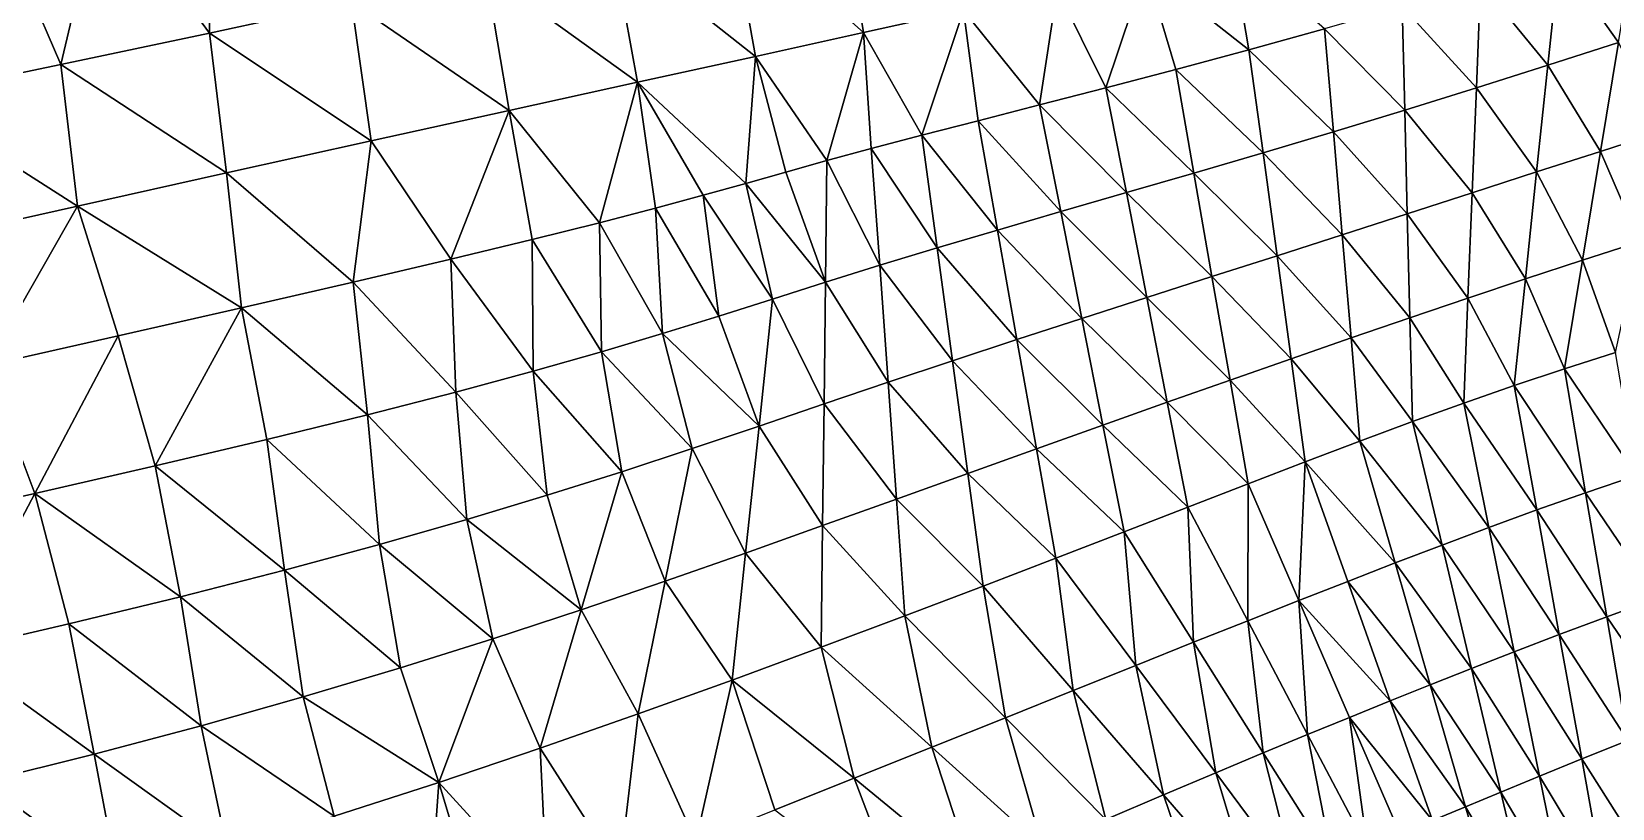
# Model space of a CAD drawing. Header units: metres. Extents: x 0 to 433, y 0 to 317.
# Drawn here: x 209.49 to 226.35, y 273.73 to 282.02 of the extents above; entities that cross this region are included whole.
import ezdxf

# ---------------------------------------------------------------- set-up
doc = ezdxf.new("R2010")
doc.units = ezdxf.units.M
doc.layers.add('TERRAIN_TIN', color=8, linetype='Continuous')

msp = doc.modelspace()

# ---------------------------------------------------------------- linework, layer by layer
at = {"layer": 'TERRAIN_TIN'}
for points in [[(210.251, 283.563, 3), (211.39, 282.005, 4), (211.374, 283.796, 3)], [(211.39, 282.005, 4), (212.904, 282.33, 4), (211.374, 283.796, 3)], [(209.804, 281.671, 4), (210.251, 283.563, 3), (209.083, 283.34, 3)], [(211.39, 282.005, 4), (210.251, 283.563, 3), (209.804, 281.671, 4)], [(218.368, 282.01, 5), (218.108, 283.6, 4), (216.939, 283.283, 4)], [(218.368, 282.01, 5), (219.434, 282.246, 5), (218.108, 283.6, 4)], [(208.155, 281.325, 4), (209.804, 281.671, 4), (209.083, 283.34, 3)], [(215.685, 282.966, 4), (217.214, 281.757, 5), (216.939, 283.283, 4)], [(217.214, 281.757, 5), (218.368, 282.01, 5), (216.939, 283.283, 4)], [(215.685, 282.966, 4), (214.339, 282.649, 4), (215.957, 281.482, 5)], [(217.214, 281.757, 5), (215.685, 282.966, 4), (215.957, 281.482, 5)], [(225.785, 282.802, 6), (226.418, 281.904, 7), (226.609, 283.064, 6)], [(222.29, 282.918, 5), (221.378, 282.694, 5), (222.478, 281.827, 6)], [(222.29, 282.918, 5), (222.478, 281.827, 6), (223.285, 282.052, 6)], [(225.666, 281.662, 7), (225.785, 282.802, 6), (224.949, 282.542, 6)], [(225.785, 282.802, 6), (225.666, 281.662, 7), (226.418, 281.904, 7)], [(214.586, 281.181, 5), (214.339, 282.649, 4), (212.904, 282.33, 4)], [(214.339, 282.649, 4), (214.586, 281.181, 5), (215.957, 281.482, 5)], [(220.432, 282.472, 5), (220.951, 281.421, 6), (221.378, 282.694, 5)], [(221.378, 282.694, 5), (220.951, 281.421, 6), (221.698, 281.617, 6)], [(222.478, 281.827, 6), (221.378, 282.694, 5), (221.698, 281.617, 6)], [(219.434, 282.246, 5), (220.245, 281.238, 6), (220.432, 282.472, 5)], [(220.432, 282.472, 5), (220.245, 281.238, 6), (220.951, 281.421, 6)], [(224.111, 282.29, 6), (224.904, 281.421, 7), (224.949, 282.542, 6)], [(224.904, 281.421, 7), (225.666, 281.662, 7), (224.949, 282.542, 6)], [(211.39, 282.005, 4), (213.116, 280.855, 5), (212.904, 282.33, 4)], [(213.116, 280.855, 5), (214.586, 281.181, 5), (212.904, 282.33, 4)], [(224.111, 282.29, 6), (223.285, 282.052, 6), (224.139, 281.183, 7)], [(224.904, 281.421, 7), (224.111, 282.29, 6), (224.139, 281.183, 7)], [(218.987, 280.915, 6), (219.434, 282.246, 5), (218.368, 282.01, 5)], [(219.434, 282.246, 5), (218.987, 280.915, 6), (219.588, 281.07, 6)], [(220.245, 281.238, 6), (219.434, 282.246, 5), (219.588, 281.07, 6)], [(211.39, 282.005, 4), (209.804, 281.671, 4), (211.573, 280.513, 5)], [(213.116, 280.855, 5), (211.39, 282.005, 4), (211.573, 280.513, 5)], [(218.368, 282.01, 5), (217.214, 281.757, 5), (217.975, 280.644, 6)], [(218.449, 280.773, 6), (218.368, 282.01, 5), (217.975, 280.644, 6)], [(218.449, 280.773, 6), (218.987, 280.915, 6), (218.368, 282.01, 5)], [(222.478, 281.827, 6), (223.379, 280.952, 7), (223.285, 282.052, 6)], [(223.285, 282.052, 6), (223.379, 280.952, 7), (224.139, 281.183, 7)], [(222.628, 280.728, 7), (222.478, 281.827, 6), (221.698, 281.617, 6)], [(222.478, 281.827, 6), (222.628, 280.728, 7), (223.379, 280.952, 7)], [(226.418, 281.904, 7), (225.666, 281.662, 7), (226.226, 280.743, 8)], [(226.897, 280.959, 8), (226.418, 281.904, 7), (226.226, 280.743, 8)], [(209.981, 280.157, 5), (209.804, 281.671, 4), (208.155, 281.325, 4)], [(211.573, 280.513, 5), (209.804, 281.671, 4), (209.981, 280.157, 5)], [(217.111, 280.401, 6), (217.214, 281.757, 5), (215.957, 281.482, 5)], [(217.539, 280.522, 6), (217.214, 281.757, 5), (217.111, 280.401, 6)], [(217.214, 281.757, 5), (217.539, 280.522, 6), (217.975, 280.644, 6)], [(220.951, 281.421, 6), (221.89, 280.512, 7), (221.698, 281.617, 6)], [(221.89, 280.512, 7), (222.628, 280.728, 7), (221.698, 281.617, 6)], [(225.666, 281.662, 7), (224.904, 281.421, 7), (225.546, 280.523, 8)], [(225.666, 281.662, 7), (225.546, 280.523, 8), (226.226, 280.743, 8)], [(214.586, 281.181, 5), (215.55, 279.982, 6), (215.957, 281.482, 5)], [(215.55, 279.982, 6), (216.148, 280.137, 6), (215.957, 281.482, 5)], [(216.657, 280.275, 6), (217.111, 280.401, 6), (215.957, 281.482, 5)], [(216.148, 280.137, 6), (216.657, 280.275, 6), (215.957, 281.482, 5)], [(209.981, 280.157, 5), (208.155, 281.325, 4), (208.362, 279.795, 5)], [(220.245, 281.238, 6), (221.17, 280.303, 7), (220.951, 281.421, 6)], [(220.951, 281.421, 6), (221.17, 280.303, 7), (221.89, 280.512, 7)], [(224.859, 280.299, 8), (224.904, 281.421, 7), (224.139, 281.183, 7)], [(224.904, 281.421, 7), (224.859, 280.299, 8), (225.546, 280.523, 8)], [(214.586, 281.181, 5), (213.116, 280.855, 5), (213.965, 279.592, 6)], [(214.833, 279.802, 6), (214.586, 281.181, 5), (213.965, 279.592, 6)], [(214.833, 279.802, 6), (215.55, 279.982, 6), (214.586, 281.181, 5)], [(220.47, 280.1, 7), (220.245, 281.238, 6), (219.588, 281.07, 6)], [(221.17, 280.303, 7), (220.245, 281.238, 6), (220.47, 280.1, 7)], [(223.379, 280.952, 7), (224.167, 280.075, 8), (224.139, 281.183, 7)], [(224.167, 280.075, 8), (224.859, 280.299, 8), (224.139, 281.183, 7)], [(219.588, 281.07, 6), (218.987, 280.915, 6), (219.796, 279.903, 7)], [(220.47, 280.1, 7), (219.588, 281.07, 6), (219.796, 279.903, 7)], [(222.628, 280.728, 7), (223.473, 279.852, 8), (223.379, 280.952, 7)], [(223.473, 279.852, 8), (224.167, 280.075, 8), (223.379, 280.952, 7)], [(226.643, 279.777, 9), (226.897, 280.959, 8), (226.226, 280.743, 8)], [(213.116, 280.855, 5), (211.573, 280.513, 5), (212.924, 279.347, 6)], [(213.116, 280.855, 5), (212.924, 279.347, 6), (213.965, 279.592, 6)], [(218.449, 280.773, 6), (217.975, 280.644, 6), (218.539, 279.527, 7)], [(218.987, 280.915, 6), (218.449, 280.773, 6), (219.151, 279.712, 7)], [(219.151, 279.712, 7), (218.449, 280.773, 6), (218.539, 279.527, 7)], [(218.987, 280.915, 6), (219.151, 279.712, 7), (219.796, 279.903, 7)], [(217.975, 280.644, 6), (217.539, 280.522, 6), (217.96, 279.346, 7)], [(217.975, 280.644, 6), (217.96, 279.346, 7), (218.539, 279.527, 7)], [(222.778, 279.629, 8), (222.628, 280.728, 7), (221.89, 280.512, 7)], [(222.778, 279.629, 8), (223.473, 279.852, 8), (222.628, 280.728, 7)], [(225.546, 280.523, 8), (226.035, 279.583, 9), (226.226, 280.743, 8)], [(226.035, 279.583, 9), (226.643, 279.777, 9), (226.226, 280.743, 8)], [(211.573, 280.513, 5), (209.981, 280.157, 5), (211.73, 279.072, 6)], [(212.924, 279.347, 6), (211.573, 280.513, 5), (211.73, 279.072, 6)], [(217.96, 279.346, 7), (217.539, 280.522, 6), (217.111, 280.401, 6)], [(221.17, 280.303, 7), (222.083, 279.407, 8), (221.89, 280.512, 7)], [(222.083, 279.407, 8), (222.778, 279.629, 8), (221.89, 280.512, 7)], [(224.859, 280.299, 8), (225.426, 279.383, 9), (225.546, 280.523, 8)], [(225.426, 279.383, 9), (226.035, 279.583, 9), (225.546, 280.523, 8)], [(216.657, 280.275, 6), (216.148, 280.137, 6), (216.824, 278.986, 7)], [(216.657, 280.275, 6), (217.395, 279.167, 7), (217.111, 280.401, 6)], [(217.395, 279.167, 7), (216.657, 280.275, 6), (216.824, 278.986, 7)], [(217.395, 279.167, 7), (217.96, 279.346, 7), (217.111, 280.401, 6)], [(221.389, 279.184, 8), (221.17, 280.303, 7), (220.47, 280.1, 7)], [(221.389, 279.184, 8), (222.083, 279.407, 8), (221.17, 280.303, 7)], [(224.814, 279.178, 9), (224.859, 280.299, 8), (224.167, 280.075, 8)], [(224.859, 280.299, 8), (224.814, 279.178, 9), (225.426, 279.383, 9)], [(209.01, 278.459, 6), (209.981, 280.157, 5), (208.362, 279.795, 5)], [(210.415, 278.774, 6), (209.981, 280.157, 5), (209.01, 278.459, 6)], [(209.981, 280.157, 5), (210.415, 278.774, 6), (211.73, 279.072, 6)], [(216.223, 278.8, 7), (216.148, 280.137, 6), (215.55, 279.982, 6)], [(216.148, 280.137, 6), (216.223, 278.8, 7), (216.824, 278.986, 7)], [(220.695, 278.961, 8), (220.47, 280.1, 7), (219.796, 279.903, 7)], [(220.695, 278.961, 8), (221.389, 279.184, 8), (220.47, 280.1, 7)], [(223.473, 279.852, 8), (224.195, 278.968, 9), (224.167, 280.075, 8)], [(224.195, 278.968, 9), (224.814, 279.178, 9), (224.167, 280.075, 8)], [(215.55, 279.982, 6), (214.833, 279.802, 6), (215.57, 278.605, 7)], [(216.223, 278.8, 7), (215.55, 279.982, 6), (215.57, 278.605, 7)], [(214.843, 278.398, 7), (214.833, 279.802, 6), (213.965, 279.592, 6)], [(215.57, 278.605, 7), (214.833, 279.802, 6), (214.843, 278.398, 7)], [(219.151, 279.712, 7), (220.003, 278.736, 8), (219.796, 279.903, 7)], [(220.003, 278.736, 8), (220.695, 278.961, 8), (219.796, 279.903, 7)], [(223.567, 278.752, 9), (223.473, 279.852, 8), (222.778, 279.629, 8)], [(224.195, 278.968, 9), (223.473, 279.852, 8), (223.567, 278.752, 9)], [(226.035, 279.583, 9), (226.389, 278.595, 10), (226.643, 279.777, 9)], [(212.924, 279.347, 6), (214.019, 278.175, 7), (213.965, 279.592, 6)], [(214.019, 278.175, 7), (214.843, 278.398, 7), (213.965, 279.592, 6)], [(219.314, 278.509, 8), (219.151, 279.712, 7), (218.539, 279.527, 7)], [(220.003, 278.736, 8), (219.151, 279.712, 7), (219.314, 278.509, 8)], [(222.083, 279.407, 8), (222.928, 278.53, 9), (222.778, 279.629, 8)], [(222.928, 278.53, 9), (223.567, 278.752, 9), (222.778, 279.629, 8)], [(226.035, 279.583, 9), (225.426, 279.383, 9), (225.844, 278.423, 10)], [(226.389, 278.595, 10), (226.035, 279.583, 9), (225.844, 278.423, 10)], [(217.96, 279.346, 7), (218.629, 278.28, 8), (218.539, 279.527, 7)], [(218.629, 278.28, 8), (219.314, 278.509, 8), (218.539, 279.527, 7)], [(222.083, 279.407, 8), (221.389, 279.184, 8), (222.276, 278.302, 9)], [(222.928, 278.53, 9), (222.083, 279.407, 8), (222.276, 278.302, 9)], [(213.077, 277.932, 7), (212.924, 279.347, 6), (211.73, 279.072, 6)], [(213.077, 277.932, 7), (214.019, 278.175, 7), (212.924, 279.347, 6)], [(217.395, 279.167, 7), (217.945, 278.048, 8), (217.96, 279.346, 7)], [(217.96, 279.346, 7), (217.945, 278.048, 8), (218.629, 278.28, 8)], [(224.814, 279.178, 9), (225.307, 278.244, 10), (225.426, 279.383, 9)], [(225.426, 279.383, 9), (225.307, 278.244, 10), (225.844, 278.423, 10)], [(210.415, 278.774, 6), (210.811, 277.387, 7), (211.73, 279.072, 6)], [(210.811, 277.387, 7), (212.002, 277.669, 7), (211.73, 279.072, 6)], [(212.002, 277.669, 7), (213.077, 277.932, 7), (211.73, 279.072, 6)], [(217.252, 277.812, 8), (217.395, 279.167, 7), (216.824, 278.986, 7)], [(217.945, 278.048, 8), (217.395, 279.167, 7), (217.252, 277.812, 8)], [(221.389, 279.184, 8), (220.695, 278.961, 8), (221.607, 278.066, 9)], [(221.389, 279.184, 8), (221.607, 278.066, 9), (222.276, 278.302, 9)], [(224.814, 279.178, 9), (224.195, 278.968, 9), (224.769, 278.057, 10)], [(224.814, 279.178, 9), (224.769, 278.057, 10), (225.307, 278.244, 10)], [(216.223, 278.8, 7), (217.252, 277.812, 8), (216.824, 278.986, 7)], [(220.695, 278.961, 8), (220.003, 278.736, 8), (220.92, 277.822, 9)], [(221.607, 278.066, 9), (220.695, 278.961, 8), (220.92, 277.822, 9)], [(224.195, 278.968, 9), (223.567, 278.752, 9), (224.222, 277.86, 10)], [(224.769, 278.057, 10), (224.195, 278.968, 9), (224.222, 277.86, 10)], [(209.527, 277.093, 7), (210.415, 278.774, 6), (209.01, 278.459, 6)], [(209.527, 277.093, 7), (210.811, 277.387, 7), (210.415, 278.774, 6)], [(216.223, 278.8, 7), (215.57, 278.605, 7), (216.537, 277.571, 8)], [(217.252, 277.812, 8), (216.223, 278.8, 7), (216.537, 277.571, 8)], [(220.211, 277.569, 9), (220.003, 278.736, 8), (219.314, 278.509, 8)], [(220.003, 278.736, 8), (220.211, 277.569, 9), (220.92, 277.822, 9)], [(222.928, 278.53, 9), (223.661, 277.652, 10), (223.567, 278.752, 9)], [(223.567, 278.752, 9), (223.661, 277.652, 10), (224.222, 277.86, 10)], [(215.788, 277.325, 8), (215.57, 278.605, 7), (214.843, 278.398, 7)], [(215.57, 278.605, 7), (215.788, 277.325, 8), (216.537, 277.571, 8)], [(226.389, 278.595, 10), (225.844, 278.423, 10), (226.611, 277.283, 11)], [(209.527, 277.093, 7), (209.01, 278.459, 6), (208.177, 276.791, 7)], [(214.019, 278.175, 7), (214.992, 277.073, 8), (214.843, 278.398, 7)], [(214.992, 277.073, 8), (215.788, 277.325, 8), (214.843, 278.398, 7)], [(219.478, 277.306, 9), (219.314, 278.509, 8), (218.629, 278.28, 8)], [(219.478, 277.306, 9), (220.211, 277.569, 9), (219.314, 278.509, 8)], [(223.079, 277.431, 10), (222.928, 278.53, 9), (222.276, 278.302, 9)], [(223.661, 277.652, 10), (222.928, 278.53, 9), (223.079, 277.431, 10)], [(225.307, 278.244, 10), (226.069, 277.1, 11), (225.844, 278.423, 10)], [(225.844, 278.423, 10), (226.069, 277.1, 11), (226.611, 277.283, 11)], [(217.945, 278.048, 8), (218.718, 277.033, 9), (218.629, 278.28, 8)], [(218.718, 277.033, 9), (219.478, 277.306, 9), (218.629, 278.28, 8)], [(221.607, 278.066, 9), (222.469, 277.196, 10), (222.276, 278.302, 9)], [(222.469, 277.196, 10), (223.079, 277.431, 10), (222.276, 278.302, 9)], [(225.307, 278.244, 10), (224.769, 278.057, 10), (225.547, 276.916, 11)], [(226.069, 277.1, 11), (225.307, 278.244, 10), (225.547, 276.916, 11)], [(214.135, 276.814, 8), (214.019, 278.175, 7), (213.077, 277.932, 7)], [(214.992, 277.073, 8), (214.019, 278.175, 7), (214.135, 276.814, 8)], [(221.826, 276.948, 10), (221.607, 278.066, 9), (220.92, 277.822, 9)], [(221.607, 278.066, 9), (221.826, 276.948, 10), (222.469, 277.196, 10)], [(224.769, 278.057, 10), (224.222, 277.86, 10), (225.038, 276.73, 11)], [(225.547, 276.916, 11), (224.769, 278.057, 10), (225.038, 276.73, 11)], [(212.002, 277.669, 7), (213.205, 276.548, 8), (213.077, 277.932, 7)], [(213.205, 276.548, 8), (214.135, 276.814, 8), (213.077, 277.932, 7)], [(217.945, 278.048, 8), (217.252, 277.812, 8), (217.93, 276.749, 9)], [(218.718, 277.033, 9), (217.945, 278.048, 8), (217.93, 276.749, 9)], [(217.108, 276.456, 9), (217.252, 277.812, 8), (216.537, 277.571, 8)], [(217.252, 277.812, 8), (217.108, 276.456, 9), (217.93, 276.749, 9)], [(220.211, 277.569, 9), (221.145, 276.683, 10), (220.92, 277.822, 9)], [(221.145, 276.683, 10), (221.826, 276.948, 10), (220.92, 277.822, 9)], [(223.661, 277.652, 10), (224.537, 276.542, 11), (224.222, 277.86, 10)], [(224.222, 277.86, 10), (224.537, 276.542, 11), (225.038, 276.73, 11)], [(212.002, 277.669, 7), (210.811, 277.387, 7), (212.19, 276.273, 8)], [(213.205, 276.548, 8), (212.002, 277.669, 7), (212.19, 276.273, 8)], [(216.537, 277.571, 8), (215.788, 277.325, 8), (216.251, 276.156, 9)], [(217.108, 276.456, 9), (216.537, 277.571, 8), (216.251, 276.156, 9)], [(220.418, 276.402, 10), (220.211, 277.569, 9), (219.478, 277.306, 9)], [(221.145, 276.683, 10), (220.211, 277.569, 9), (220.418, 276.402, 10)], [(223.661, 277.652, 10), (223.079, 277.431, 10), (224.037, 276.351, 11)], [(224.537, 276.542, 11), (223.661, 277.652, 10), (224.037, 276.351, 11)], [(209.527, 277.093, 7), (211.081, 275.99, 8), (210.811, 277.387, 7)], [(210.811, 277.387, 7), (211.081, 275.99, 8), (212.19, 276.273, 8)], [(223.009, 275.95, 11), (223.079, 277.431, 10), (222.469, 277.196, 10)], [(223.531, 276.154, 11), (223.079, 277.431, 10), (223.009, 275.95, 11)], [(223.079, 277.431, 10), (223.531, 276.154, 11), (224.037, 276.351, 11)], [(214.992, 277.073, 8), (215.354, 275.85, 9), (215.788, 277.325, 8)], [(215.788, 277.325, 8), (215.354, 275.85, 9), (216.251, 276.156, 9)], [(219.642, 276.104, 10), (219.478, 277.306, 9), (218.718, 277.033, 9)], [(219.642, 276.104, 10), (220.418, 276.402, 10), (219.478, 277.306, 9)], [(226.069, 277.1, 11), (226.833, 275.97, 12), (226.611, 277.283, 11)], [(208.639, 275.411, 8), (209.527, 277.093, 7), (208.177, 276.791, 7)], [(209.891, 275.701, 8), (209.527, 277.093, 7), (208.639, 275.411, 8)], [(209.527, 277.093, 7), (209.891, 275.701, 8), (211.081, 275.99, 8)], [(215.354, 275.85, 9), (214.992, 277.073, 8), (214.135, 276.814, 8)], [(221.826, 276.948, 10), (222.465, 275.734, 11), (222.469, 277.196, 10)], [(222.465, 275.734, 11), (223.009, 275.95, 11), (222.469, 277.196, 10)], [(226.069, 277.1, 11), (225.547, 276.916, 11), (226.294, 275.777, 12)], [(226.069, 277.1, 11), (226.294, 275.777, 12), (226.833, 275.97, 12)], [(218.808, 275.787, 10), (218.718, 277.033, 9), (217.93, 276.749, 9)], [(218.808, 275.787, 10), (219.642, 276.104, 10), (218.718, 277.033, 9)], [(221.826, 276.948, 10), (221.145, 276.683, 10), (221.888, 275.504, 11)], [(222.465, 275.734, 11), (221.826, 276.948, 10), (221.888, 275.504, 11)], [(225.787, 275.588, 12), (225.547, 276.916, 11), (225.038, 276.73, 11)], [(225.547, 276.916, 11), (225.787, 275.588, 12), (226.294, 275.777, 12)], [(213.205, 276.548, 8), (214.414, 275.541, 9), (214.135, 276.814, 8)], [(214.414, 275.541, 9), (215.354, 275.85, 9), (214.135, 276.814, 8)], [(217.93, 276.749, 9), (217.108, 276.456, 9), (217.915, 275.451, 10)], [(218.808, 275.787, 10), (217.93, 276.749, 9), (217.915, 275.451, 10)], [(224.537, 276.542, 11), (225.307, 275.402, 12), (225.038, 276.73, 11)], [(225.307, 275.402, 12), (225.787, 275.588, 12), (225.038, 276.73, 11)], [(213.427, 275.231, 9), (213.205, 276.548, 8), (212.19, 276.273, 8)], [(213.427, 275.231, 9), (214.414, 275.541, 9), (213.205, 276.548, 8)], [(221.145, 276.683, 10), (220.418, 276.402, 10), (221.27, 275.257, 11)], [(221.888, 275.504, 11), (221.145, 276.683, 10), (221.27, 275.257, 11)], [(224.537, 276.542, 11), (224.037, 276.351, 11), (224.851, 275.223, 12)], [(225.307, 275.402, 12), (224.537, 276.542, 11), (224.851, 275.223, 12)], [(216.964, 275.101, 10), (217.108, 276.456, 9), (216.251, 276.156, 9)], [(217.108, 276.456, 9), (216.964, 275.101, 10), (217.915, 275.451, 10)], [(220.604, 274.99, 11), (220.418, 276.402, 10), (219.642, 276.104, 10)], [(220.418, 276.402, 10), (220.604, 274.99, 11), (221.27, 275.257, 11)], [(211.081, 275.99, 8), (212.391, 274.921, 9), (212.19, 276.273, 8)], [(212.391, 274.921, 9), (213.427, 275.231, 9), (212.19, 276.273, 8)], [(224.037, 276.351, 11), (223.531, 276.154, 11), (224.412, 275.05, 12)], [(224.037, 276.351, 11), (224.412, 275.05, 12), (224.851, 275.223, 12)], [(215.354, 275.85, 9), (215.964, 274.74, 10), (216.251, 276.156, 9)], [(215.964, 274.74, 10), (216.964, 275.101, 10), (216.251, 276.156, 9)], [(219.88, 274.699, 11), (219.642, 276.104, 10), (218.808, 275.787, 10)], [(220.604, 274.99, 11), (219.642, 276.104, 10), (219.88, 274.699, 11)], [(223.983, 274.878, 12), (223.531, 276.154, 11), (223.009, 275.95, 11)], [(223.531, 276.154, 11), (223.983, 274.878, 12), (224.412, 275.05, 12)], [(211.081, 275.99, 8), (209.891, 275.701, 8), (211.302, 274.614, 9)], [(212.391, 274.921, 9), (211.081, 275.99, 8), (211.302, 274.614, 9)], [(222.465, 275.734, 11), (223.103, 274.52, 12), (223.009, 275.95, 11)], [(223.103, 274.52, 12), (223.55, 274.703, 12), (223.009, 275.95, 11)], [(223.55, 274.703, 12), (223.983, 274.878, 12), (223.009, 275.95, 11)], [(226.833, 275.97, 12), (226.294, 275.777, 12), (227.056, 274.658, 13)], [(210.159, 274.312, 9), (209.891, 275.701, 8), (208.639, 275.411, 8)], [(209.891, 275.701, 8), (210.159, 274.312, 9), (211.302, 274.614, 9)], [(215.354, 275.85, 9), (214.414, 275.541, 9), (214.919, 274.375, 10)], [(215.964, 274.74, 10), (215.354, 275.85, 9), (214.919, 274.375, 10)], [(219.096, 274.385, 11), (218.808, 275.787, 10), (217.915, 275.451, 10)], [(219.096, 274.385, 11), (219.88, 274.699, 11), (218.808, 275.787, 10)], [(222.631, 274.325, 12), (222.465, 275.734, 11), (221.888, 275.504, 11)], [(222.465, 275.734, 11), (222.631, 274.325, 12), (223.103, 274.52, 12)], [(226.294, 275.777, 12), (225.787, 275.588, 12), (226.519, 274.455, 13)], [(226.294, 275.777, 12), (226.519, 274.455, 13), (227.056, 274.658, 13)], [(214.414, 275.541, 9), (213.427, 275.231, 9), (213.836, 274.009, 10)], [(214.919, 274.375, 10), (214.414, 275.541, 9), (213.836, 274.009, 10)], [(225.787, 275.588, 12), (225.307, 275.402, 12), (226.027, 274.259, 13)], [(225.787, 275.588, 12), (226.027, 274.259, 13), (226.519, 274.455, 13)], [(208.971, 274.016, 9), (210.159, 274.312, 9), (208.639, 275.411, 8)], [(216.964, 275.101, 10), (218.268, 274.054, 11), (217.915, 275.451, 10)], [(218.268, 274.054, 11), (219.096, 274.385, 11), (217.915, 275.451, 10)], [(222.123, 274.111, 12), (221.888, 275.504, 11), (221.27, 275.257, 11)], [(222.631, 274.325, 12), (221.888, 275.504, 11), (222.123, 274.111, 12)], [(225.576, 274.075, 13), (225.307, 275.402, 12), (224.851, 275.223, 12)], [(226.027, 274.259, 13), (225.307, 275.402, 12), (225.576, 274.075, 13)], [(213.427, 275.231, 9), (212.391, 274.921, 9), (213.836, 274.009, 10)], [(220.604, 274.99, 11), (221.567, 273.876, 12), (221.27, 275.257, 11)], [(221.567, 273.876, 12), (222.123, 274.111, 12), (221.27, 275.257, 11)], [(224.412, 275.05, 12), (225.165, 273.905, 13), (224.851, 275.223, 12)], [(225.165, 273.905, 13), (225.576, 274.075, 13), (224.851, 275.223, 12)], [(216.578, 273.377, 11), (216.964, 275.101, 10), (215.964, 274.74, 10)], [(216.578, 273.377, 11), (217.421, 273.715, 11), (216.964, 275.101, 10)], [(216.964, 275.101, 10), (217.421, 273.715, 11), (218.268, 274.054, 11)], [(224.412, 275.05, 12), (223.983, 274.878, 12), (224.788, 273.748, 13)], [(225.165, 273.905, 13), (224.412, 275.05, 12), (224.788, 273.748, 13)], [(212.72, 273.647, 10), (212.391, 274.921, 9), (211.302, 274.614, 9)], [(212.391, 274.921, 9), (212.72, 273.647, 10), (213.836, 274.009, 10)], [(220.952, 273.612, 12), (220.604, 274.99, 11), (219.88, 274.699, 11)], [(221.567, 273.876, 12), (220.604, 274.99, 11), (220.952, 273.612, 12)], [(223.983, 274.878, 12), (223.55, 274.703, 12), (224.435, 273.601, 13)], [(223.983, 274.878, 12), (224.435, 273.601, 13), (224.788, 273.748, 13)], [(215.964, 274.74, 10), (214.919, 274.375, 10), (215.762, 273.048, 11)], [(216.578, 273.377, 11), (215.964, 274.74, 10), (215.762, 273.048, 11)], [(219.096, 274.385, 11), (220.274, 273.319, 12), (219.88, 274.699, 11)], [(220.274, 273.319, 12), (220.952, 273.612, 12), (219.88, 274.699, 11)], [(223.55, 274.703, 12), (223.103, 274.52, 12), (223.741, 273.307, 13)], [(224.435, 273.601, 13), (223.55, 274.703, 12), (224.09, 273.456, 13)], [(223.55, 274.703, 12), (223.741, 273.307, 13), (224.09, 273.456, 13)], [(210.159, 274.312, 9), (211.578, 273.294, 10), (211.302, 274.614, 9)], [(211.578, 273.294, 10), (212.72, 273.647, 10), (211.302, 274.614, 9)], [(223.103, 274.52, 12), (222.631, 274.325, 12), (223.374, 273.146, 13)], [(223.741, 273.307, 13), (223.103, 274.52, 12), (223.374, 273.146, 13)], [(214.996, 272.738, 11), (214.919, 274.375, 10), (213.836, 274.009, 10)], [(214.919, 274.375, 10), (214.996, 272.738, 11), (215.762, 273.048, 11)], [(219.096, 274.385, 11), (218.268, 274.054, 11), (219.547, 273.002, 12)], [(220.274, 273.319, 12), (219.096, 274.385, 11), (219.547, 273.002, 12)], [(226.519, 274.455, 13), (226.027, 274.259, 13), (226.744, 273.132, 14)], [(210.159, 274.312, 9), (208.971, 274.016, 9), (210.415, 272.955, 10)], [(211.578, 273.294, 10), (210.159, 274.312, 9), (210.415, 272.955, 10)], [(222.631, 274.325, 12), (222.123, 274.111, 12), (222.975, 272.966, 13)], [(223.374, 273.146, 13), (222.631, 274.325, 12), (222.975, 272.966, 13)], [(226.027, 274.259, 13), (225.576, 274.075, 13), (226.267, 272.931, 14)], [(226.027, 274.259, 13), (226.267, 272.931, 14), (226.744, 273.132, 14)], [(208.971, 274.016, 9), (209.237, 272.633, 10), (210.415, 272.955, 10)], [(212.72, 273.647, 10), (213.708, 272.211, 11), (213.836, 274.009, 10)], [(213.708, 272.211, 11), (214.303, 272.457, 11), (213.836, 274.009, 10)], [(214.303, 272.457, 11), (214.996, 272.738, 11), (213.836, 274.009, 10)], [(217.421, 273.715, 11), (218.792, 272.671, 12), (218.268, 274.054, 11)], [(218.268, 274.054, 11), (218.792, 272.671, 12), (219.547, 273.002, 12)], [(221.567, 273.876, 12), (222.529, 272.762, 13), (222.123, 274.111, 12)], [(222.123, 274.111, 12), (222.529, 272.762, 13), (222.975, 272.966, 13)], [(225.576, 274.075, 13), (225.165, 273.905, 13), (225.846, 272.748, 14)], [(226.267, 272.931, 14), (225.576, 274.075, 13), (225.846, 272.748, 14)], [(221.567, 273.876, 12), (220.952, 273.612, 12), (222.024, 272.525, 13)], [(222.529, 272.762, 13), (221.567, 273.876, 12), (222.024, 272.525, 13)], [(225.479, 272.586, 14), (225.165, 273.905, 13), (224.788, 273.748, 13)], [(225.165, 273.905, 13), (225.479, 272.586, 14), (225.846, 272.748, 14)], [(224.435, 273.601, 13), (225.164, 272.447, 14), (224.788, 273.748, 13)], [(225.164, 272.447, 14), (225.479, 272.586, 14), (224.788, 273.748, 13)]]:
    msp.add_3dface(points, dxfattribs=at)

doc.saveas('drawing.dxf')
